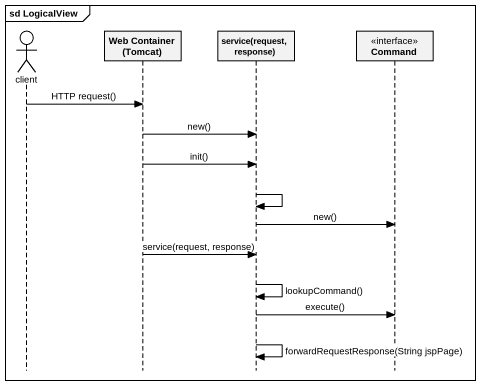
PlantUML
@startuml
mainframe sd LogicalView
hide footbox
actor client
participant "Web Container (Tomcat)" as Web_Container_Tomcat
participant "service(request, response)" as service_request_response
participant Command <<interface>>

client -> Web_Container_Tomcat : HTTP request()
Web_Container_Tomcat -> service_request_response : new()
Web_Container_Tomcat -> service_request_response : init()
service_request_response -> service_request_response
service_request_response -> Command : new()
Web_Container_Tomcat -> service_request_response : service(request, response)
service_request_response -> service_request_response : lookupCommand()
service_request_response -> Command : execute()
service_request_response -> service_request_response : forwardRequestResponse(String jspPage)
@enduml
